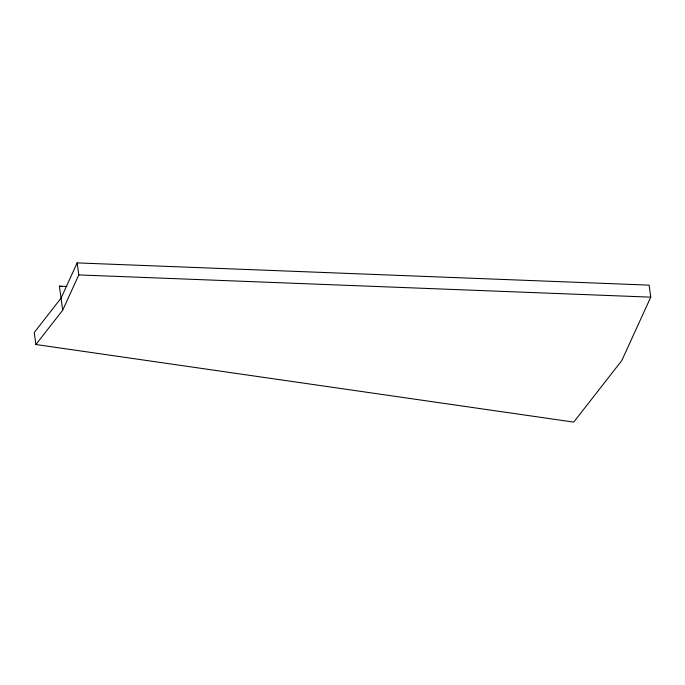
<?xml version="1.0" encoding="UTF-8"?>
<svg xmlns="http://www.w3.org/2000/svg" width="685" height="685" viewBox="0 0 685 685"><rect width="100%" height="100%" fill="white"/><g stroke="black" fill="none" stroke-linecap="round" stroke-linejoin="round"><path stroke-width="1.03" d="M77.148 262.894L61.042 298.172L34.25 332.49L35.894 344.512L573.73 422.106L621.834 360.49L650.75 297.153L649.106 285.14L77.148 262.894L78.792 274.916L62.686 310.194L35.894 344.512M78.792 274.916L650.75 297.153M62.686 310.194L59.398 286.159L66.882 286.45M59.398 286.159L62.575 286.613"/></g></svg>
